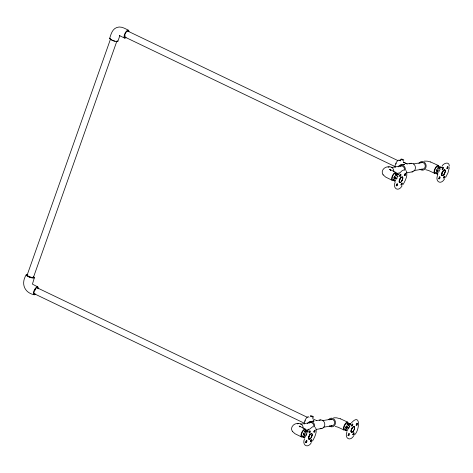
<?xml version="1.0" encoding="UTF-8"?>
<svg xmlns="http://www.w3.org/2000/svg" width="473" height="473" viewBox="0 0 473 473"><rect width="100%" height="100%" fill="white"/><g stroke="black" fill="none" stroke-linecap="round" stroke-linejoin="round"><path stroke-width="0.71" d="M304.919 437.59L304.145 437.756L303.087 437.218L303.158 436.177M303.217 435.272L303.837 433.167M304.115 437.708L304.186 436.668M304.251 435.763L304.322 434.722L303.459 434.315M304.287 437.691L304.346 436.827M304.423 435.745L305.073 433.759M308.26 431.193L307.214 430.477L306.445 430.643M345.615 429.236L345.544 430.276L346.603 430.82L347.371 430.655M345.674 428.331L346.295 426.226M346.573 430.773L346.644 429.732M346.703 428.822L346.774 427.787L345.917 427.373M346.744 430.755L346.804 429.886M346.88 428.81L347.531 426.817M349.494 424.121L349.529 423.601M349.665 424.11L349.689 423.761M393.808 179.515L393.737 180.55L394.594 180.964M393.867 178.605L394.488 176.5M394.766 181.047L394.837 180.006M394.896 179.101L394.967 178.061L394.11 177.647M394.937 181.029L394.996 180.166M395.067 179.084L395.724 177.091M397.692 174.224L397.716 173.881L397.089 173.981M397.858 174.383L397.882 174.034M436.266 172.574L436.195 173.615L437.253 174.153L438.022 173.987M436.325 171.669L436.946 169.565M437.223 174.105L437.294 173.065M437.354 172.16L437.424 171.12L436.567 170.712M437.395 174.094L437.454 173.224M437.525 172.142L438.181 170.156M440.15 167.288L440.174 166.939L439.547 167.04M441.356 167.761L440.316 166.874L439.689 166.975M449.309 167.625L447.931 172.952L445.619 177.434M403.292 161.648L403.54 162.233L407.17 163.971M304.529 438.731C301.744 445.075 307.675 449.013 311.411 442.574M395.18 182.07C392.395 188.408 398.325 192.345 402.062 185.907M346.987 431.79C344.202 438.134 350.132 442.072 353.869 435.633M437.637 175.128C434.847 181.472 440.777 185.41 444.519 178.971M313.173 416.784L312.748 418.794L316.567 420.603L316.271 420.527M26.157 274.89C20.901 283.333 24.099 292.444 33.95 294.732M27.127 275.156L110.635 38.709M33.394 277.497L116.902 41.05M117.872 41.317L119.84 35.729L119.515 35.652L124.594 38.071M109.665 38.443C110.907 34.428 112.225 29.143 116.707 27.54C120.745 25.844 124.949 28.469 128.408 30.26M34.363 277.763L32.424 284.131L37.757 286.922M401.003 159.206C399.2 161.328 402.145 161.133 399.301 160.199M305.097 436.892L307.237 432.316M306.161 435.527L306.297 435.166M347.554 429.951L350.221 424.535M396.096 179.291L397.888 175.649M396.948 178.498L397.095 178.138M438.554 172.349L440.345 168.713M348.755 428.225L348.908 427.864M306.616 434.451L306.794 434.102M349.074 427.509L349.251 427.16M395.215 175.317L395.913 174.17L396.439 174.088M394.677 176.311L393.979 177.452L394.837 177.866M395.286 175.317L395.99 174.176M395.008 177.949L395.706 176.807M396.315 175.808L397.018 174.667L396.161 174.253M396.451 175.909L397.03 174.957M437.673 168.376L438.37 167.235L438.897 167.146M437.135 169.375L436.437 170.517L437.294 170.924M437.744 168.376L438.441 167.235M437.466 171.007L438.164 169.866M438.773 168.873L439.476 167.726L438.619 167.318M438.909 168.967L439.488 168.016M304.565 431.979L305.262 430.838L306.037 430.672M304.033 432.978L303.329 434.119L304.186 434.527M304.642 431.979L305.339 430.838M304.358 434.61L305.061 433.469M305.67 432.47L306.368 431.329L305.41 430.773M305.8 432.57L306.386 431.618M347.022 425.038L347.72 423.897L348.495 423.731M346.484 426.037L345.787 427.178L346.644 427.592M347.099 425.038L347.797 423.897M346.815 427.675L347.513 426.528M348.128 425.534L348.826 424.393L347.968 423.979M348.258 425.635L348.843 424.683M403.162 184.369C405.402 180.432 408.128 175.359 406.236 170.806M312.511 441.037C314.752 437.099 317.484 432.02 315.586 427.474M397.834 176.772L398.047 176.47M349.648 426.498L349.854 426.191M354.425 434.894C359.604 430.868 361.053 412.018 351.321 422.998M399.508 173.272L401.831 170.913L403.924 169.884M441.965 166.33C443.29 163.197 449.368 161.015 449.338 166.082M309.431 429.253L312.789 426.67M403.759 164.509L404.604 164.332L400.519 165.012M313.114 421.177L313.924 420.994L309.868 421.674M389.149 166.857C384.78 166.064 380.15 170.948 383.148 174.874M391.183 167.56L401.252 165.911M413.479 163.912L422.111 162.505M395.836 173.538L399.437 172.952M413.822 170.599L422.454 169.192M396.161 174.094L396.687 174.005M397.231 173.916L398.922 174.354M438.619 167.152L439.139 167.07M406.206 172.864L412.574 171.823M397.084 174.602L397.716 174.502M398.26 174.413L398.893 174.306M439.541 167.661L440.174 167.56M440.718 167.472L441.35 167.371M397.149 174.768L397.675 174.679M439.606 167.826L440.127 167.744M440.783 167.637L441.41 167.531M436.159 173.496L436.786 173.396M393.767 180.597L394.393 180.497M436.218 173.662L436.851 173.561M395.564 180.928L393.938 180.68M298.498 423.524C294.129 422.726 289.5 427.61 292.503 431.536M300.538 424.222L311.323 422.46M322.113 420.698L331.467 419.167M305.907 430.087L308.786 429.614M323.171 427.267L331.804 425.854M348.897 423.707L349.671 423.542L350.7 424.033L350.073 424.133M316.159 429.431L321.924 428.491M306.439 431.264L307.066 431.163M307.616 431.074L308.242 430.974M348.897 424.328L349.523 424.228M306.498 431.429L307.024 431.346M307.675 431.234L307.994 431.187M348.956 424.488L349.482 424.405M303.051 437.099L303.684 436.999M303.116 437.265L303.43 437.212M345.574 430.324L346.201 430.223M403.54 162.233L406.993 163.889L411.203 163.268M316.467 420.586L320.558 419.929M424.334 161.11L427.308 161.163L430.625 161.997M333.684 417.771L336.658 417.825L340.525 418.853M119.645 35.682L119.704 35.682M425.7 169.712L428.609 170.499L434.581 173.319M335.274 426.404L338.248 427.279L343.936 429.987M430.596 161.985L438.394 165.509M340.513 418.847L347.744 422.176M438.512 167.17L439.37 167.584M127.757 31.088L397.97 160.631M395.463 166.78L125.244 37.237M390.284 169.919L389.858 169.452L395.936 172.45M396.055 174.111L396.912 174.519M349.701 423.589L350.73 424.08M347.868 423.832L348.725 424.246M37.107 287.755L307.32 417.298M304.151 423.128L34.6 293.904M299.391 426.262L299.131 426.031L305.292 429.112M392.129 180.26L385.69 177.097L383.059 174.75M301.478 436.922L295.046 433.759L292.409 431.411M390.799 169.99L390.615 169.89M300.148 426.652L299.965 426.557M299.681 426.652L299.835 426.924M390.485 170.262L390.639 170.599M311.914 435.385A3.228 1.271 -64.4 0 1 311.583 436.408M309.992 438.814A3.228 1.271 -64.4 0 1 308.621 439.009M308.633 436.951A3.228 1.271 -64.4 0 1 308.869 436.272M309.064 435.81A3.228 1.271 -64.4 0 1 309.945 434.374M354.029 426.427A3.228 1.271 -64.4 0 1 354.502 427.385M354.472 427.882A3.228 1.271 -64.4 0 1 354.259 428.851M350.972 431.855A3.228 1.271 -64.4 0 1 351.031 430.235M351.238 429.561A3.228 1.271 -64.4 0 1 351.522 428.875M351.634 428.65A3.228 1.271 -64.4 0 1 352.403 427.432M305.138 421.212A3.293 1.295 -64.4 0 1 305.339 420.657M308.904 429.561A4.346 3.855 80.7 0 1 308.402 429.153M307.515 423.577A4.346 3.855 80.7 0 1 312.257 421.934A4.346 3.855 80.7 0 1 314.628 426.989M309.289 422.998A3.352 2.974 80.7 0 1 312.653 423.323A3.352 2.974 80.7 0 1 313.717 426.953M319.387 420.225A4.346 3.855 80.7 0 1 324.791 423.991A4.346 3.855 80.7 0 1 320.12 428.455M304.464 424.05A4.287 1.685 -64.4 0 1 305.966 418.646A4.287 1.685 -64.4 0 1 309.005 417.334M329.705 419.882A3.352 2.974 80.7 0 1 334.553 421.951A3.352 2.974 80.7 0 1 330.787 425.676M297.464 423.891A4.346 3.855 80.7 0 1 301.402 424.281A4.346 3.855 80.7 0 1 303.122 428.337M302.933 436.496A4.346 1.709 -64.4 0 1 300.976 435.125A4.346 1.709 -64.4 0 1 303.607 429.738A4.346 1.709 -64.4 0 1 305.812 430.596M302.708 435.929A3.352 1.318 -64.4 0 1 302.164 432.505A3.352 1.318 -64.4 0 1 305.215 430.59M328.569 419.734A4.346 3.855 80.7 0 1 333.997 419.184A4.346 3.855 80.7 0 1 334.695 425.286A4.346 3.855 80.7 0 1 329.273 425.836M345.391 429.561A4.346 1.709 -64.4 0 1 343.451 428.024A4.346 1.709 -64.4 0 1 346.295 422.596A4.346 1.709 -64.4 0 1 348.229 424.133M345.166 428.987A3.352 1.318 -64.4 0 1 344.622 425.57A3.352 1.318 -64.4 0 1 347.673 423.654M356.932 423.146A1.117 0.438 -64.4 0 1 356.713 424.257A1.117 0.438 -64.4 0 1 355.98 425.044M353.573 432.659A1.117 0.438 -64.4 0 1 353.355 433.776A1.117 0.438 -64.4 0 1 352.616 434.557M348.82 433.439A1.117 0.438 -64.4 0 1 348.601 434.551A1.117 0.438 -64.4 0 1 347.868 435.337M352.214 424.127A1.117 0.438 -64.4 0 1 351.882 425.186A1.117 0.438 -64.4 0 1 351.232 425.818M314.51 430.294A1.117 0.438 -64.4 0 1 313.889 431.737M311.116 439.6A1.117 0.438 -64.4 0 1 310.53 441.256M306.273 440.257A1.117 0.438 -64.4 0 1 306.143 441.486A1.117 0.438 -64.4 0 1 305.274 442.249M309.632 430.737A1.117 0.438 -64.4 0 1 309.697 431.494A1.117 0.438 -64.4 0 1 309.141 432.517M34.771 293.893A3.352 1.318 -64.4 0 1 34.76 290.067A3.352 1.318 -64.4 0 1 37.645 288.252M35.014 290.215A2.607 1.029 -64.4 0 1 35.611 289.269M35.747 293.999A4.346 1.709 -64.4 0 1 33.435 293.094A4.346 1.709 -64.4 0 1 36.19 287.442A4.346 1.709 -64.4 0 1 38.242 288.879M33.181 276.504A4.346 1.058 19.5 0 1 33.015 278.065A4.346 1.058 19.5 0 1 27.079 275.99A4.346 1.058 19.5 0 1 27.806 274.624M33.299 277.083A3.352 0.816 19.5 0 1 29.663 276.977A3.352 0.816 19.5 0 1 27.771 274.973M115.022 41.086A3.352 0.816 19.5 0 1 114.525 40.968M114.011 40.82A3.352 0.816 19.5 0 1 112.97 40.447M112.473 40.24A3.352 0.816 19.5 0 1 112.012 40.016M111.421 39.685A3.352 0.816 19.5 0 1 110.635 38.981M31.472 277.314A2.607 0.633 19.5 0 1 29.338 276.646M27.895 275.741A2.607 0.633 19.5 0 1 27.824 275.416M117.629 40.767A4.346 1.058 19.5 0 1 113.757 40.991A4.346 1.058 19.5 0 1 109.919 38.218M126.049 37.645A4.346 1.709 -64.4 0 1 124.092 36.273A4.346 1.709 -64.4 0 1 126.723 30.881A4.346 1.709 -64.4 0 1 128.928 31.744M125.682 37.148A3.352 1.318 -64.4 0 1 125.215 33.802A3.352 1.318 -64.4 0 1 128.236 31.443M125.15 36.279A2.607 1.029 -64.4 0 1 125.043 35.587M402.606 177.127A3.228 1.271 -64.4 0 1 402.452 179.125M402.31 179.533A3.228 1.271 -64.4 0 1 401.388 181.295M399.165 182.129A3.228 1.271 -64.4 0 1 399.224 180.515M399.431 179.835A3.228 1.271 -64.4 0 1 399.827 178.924M399.939 178.705A3.228 1.271 -64.4 0 1 400.324 178.079M400.454 177.889A3.228 1.271 -64.4 0 1 400.596 177.712M443.97 169.913A3.228 1.271 -64.4 0 1 444.969 169.996M444.845 172.391A3.228 1.271 -64.4 0 1 443.964 174.182M441.782 175.483A3.228 1.271 -64.4 0 1 441.546 174.75M441.634 173.792A3.228 1.271 -64.4 0 1 441.888 172.899M441.971 172.669A3.228 1.271 -64.4 0 1 442.285 171.983M442.521 171.551A3.228 1.271 -64.4 0 1 443.047 170.771M395.984 163.995A3.293 1.295 -64.4 0 1 396.232 163.439M398.16 166.916A4.346 3.855 80.7 0 1 402.901 165.266A4.346 3.855 80.7 0 1 405.278 170.327M399.933 166.33A3.352 2.974 80.7 0 1 403.303 166.656A3.352 2.974 80.7 0 1 404.368 170.286M409.5 163.859A4.346 3.855 80.7 0 1 415.241 166.325A4.346 3.855 80.7 0 1 411.977 171.918M395.115 167.383A4.287 1.685 -64.4 0 1 396.616 161.985A4.287 1.685 -64.4 0 1 399.65 160.666M420.751 162.913A3.352 2.974 80.7 0 1 425.227 165.461A3.352 2.974 80.7 0 1 421.609 169.074M388.114 167.229A4.346 3.855 80.7 0 1 392.052 167.619A4.346 3.855 80.7 0 1 393.767 171.675M393.926 179.521A4.346 1.709 -64.4 0 1 391.614 178.623A4.346 1.709 -64.4 0 1 394.37 172.97A4.346 1.709 -64.4 0 1 396.421 174.407M393.359 179.267A3.352 1.318 -64.4 0 1 392.815 175.844A3.352 1.318 -64.4 0 1 395.866 173.928M418.918 163.569A4.346 3.855 80.7 0 1 424.34 162.269A4.346 3.855 80.7 0 1 425.452 168.465A4.346 3.855 80.7 0 1 419.918 169.174M436.378 172.586A4.346 1.709 -64.4 0 1 434.06 171.835A4.346 1.709 -64.4 0 1 436.597 166.248A4.346 1.709 -64.4 0 1 438.914 166.993M435.538 172.45A3.352 1.318 -64.4 0 1 435.521 168.412A3.352 1.318 -64.4 0 1 438.365 167.336M447.612 166.691A1.117 0.438 -64.4 0 1 446.802 168.305M444.253 176.204A1.117 0.438 -64.4 0 1 443.443 177.818M439.382 176.654A1.117 0.438 -64.4 0 1 439.387 177.564A1.117 0.438 -64.4 0 1 438.69 178.599M442.829 167.259A1.117 0.438 -64.4 0 1 442.687 168.211A1.117 0.438 -64.4 0 1 442.054 169.08M405.125 173.42A1.117 0.438 -64.4 0 1 404.906 174.531A1.117 0.438 -64.4 0 1 404.173 175.317M401.766 183.418A1.117 0.438 -64.4 0 1 400.808 184.837M397.013 183.713A1.117 0.438 -64.4 0 1 396.794 184.825A1.117 0.438 -64.4 0 1 396.061 185.611M400.371 174.194A1.117 0.438 -64.4 0 1 400.158 175.312A1.117 0.438 -64.4 0 1 399.419 176.092M313.924 420.994L313.546 421.071L313.954 420.994M390.113 169.618L389.776 169.369L390.042 169.594M310.678 438.235A2.98 1.171 -64.4 0 0 311.76 433.729A2.98 1.171 -64.4 0 0 308.899 437.247A2.98 1.171 -64.4 0 0 310.678 438.235M353.136 431.293A2.98 1.171 -64.4 0 0 354.212 426.788A2.98 1.171 -64.4 0 0 351.356 430.312A2.98 1.171 -64.4 0 0 353.136 431.293M310.791 416.281A1.49 0.361 19.5 0 0 313.138 416.873A1.49 0.361 19.5 0 0 311.376 415.832A1.49 0.361 19.5 0 0 310.791 416.281M353.177 431.376A3.169 1.248 -64.4 0 0 354.283 426.616A3.169 1.248 -64.4 0 0 351.25 430.4A3.169 1.248 -64.4 0 0 353.177 431.376M352.279 425.801A1.117 0.438 -64.4 0 0 352.71 424.098A1.117 0.438 -64.4 0 0 351.634 425.387A1.117 0.438 -64.4 0 0 352.279 425.801M348.92 435.314A1.117 0.438 -64.4 0 0 349.346 433.611A1.117 0.438 -64.4 0 0 348.276 434.906A1.117 0.438 -64.4 0 0 348.92 435.314M353.668 434.539A1.117 0.438 -64.4 0 0 354.1 432.836A1.117 0.438 -64.4 0 0 353.024 434.125A1.117 0.438 -64.4 0 0 353.668 434.539M357.032 425.02A1.117 0.438 -64.4 0 0 357.458 423.317A1.117 0.438 -64.4 0 0 356.382 424.612A1.117 0.438 -64.4 0 0 357.032 425.02M310.72 438.317A3.169 1.248 -64.4 0 0 311.825 433.552A3.169 1.248 -64.4 0 0 308.792 437.336A3.169 1.248 -64.4 0 0 310.72 438.317M309.827 432.736A1.117 0.438 -64.4 0 0 310.253 431.033A1.117 0.438 -64.4 0 0 309.176 432.328A1.117 0.438 -64.4 0 0 309.827 432.736M306.463 442.255A1.117 0.438 -64.4 0 0 306.888 440.552A1.117 0.438 -64.4 0 0 305.818 441.841A1.117 0.438 -64.4 0 0 306.463 442.255M311.21 441.475A1.117 0.438 -64.4 0 0 311.642 439.772A1.117 0.438 -64.4 0 0 310.566 441.067A1.117 0.438 -64.4 0 0 311.21 441.475M314.575 431.961A1.117 0.438 -64.4 0 0 315 430.259A1.117 0.438 -64.4 0 0 313.924 431.547A1.117 0.438 -64.4 0 0 314.575 431.961M401.329 181.567A2.98 1.171 -64.4 0 0 402.405 177.062A2.98 1.171 -64.4 0 0 399.549 180.585A2.98 1.171 -64.4 0 0 401.329 181.567M443.786 174.632A2.98 1.171 -64.4 0 0 444.862 170.126A2.98 1.171 -64.4 0 0 442.007 173.644A2.98 1.171 -64.4 0 0 443.786 174.632M401.435 159.62A1.49 0.361 19.5 0 0 403.782 160.211A1.49 0.361 19.5 0 0 402.02 159.17A1.49 0.361 19.5 0 0 401.435 159.62M443.822 174.714A3.169 1.248 -64.4 0 0 444.927 169.949A3.169 1.248 -64.4 0 0 441.9 173.733A3.169 1.248 -64.4 0 0 443.822 174.714M442.929 169.133A1.117 0.438 -64.4 0 0 443.355 167.43A1.117 0.438 -64.4 0 0 442.285 168.725A1.117 0.438 -64.4 0 0 442.929 169.133M439.571 178.652A1.117 0.438 -64.4 0 0 439.996 176.949A1.117 0.438 -64.4 0 0 438.92 178.238A1.117 0.438 -64.4 0 0 439.571 178.652M444.318 177.872A1.117 0.438 -64.4 0 0 444.744 176.175A1.117 0.438 -64.4 0 0 443.668 177.464A1.117 0.438 -64.4 0 0 444.318 177.872M447.677 168.358A1.117 0.438 -64.4 0 0 448.108 166.656A1.117 0.438 -64.4 0 0 447.032 167.95A1.117 0.438 -64.4 0 0 447.677 168.358M401.364 181.656A3.169 1.248 -64.4 0 0 402.476 176.89A3.169 1.248 -64.4 0 0 399.443 180.674A3.169 1.248 -64.4 0 0 401.364 181.656M400.471 176.074A1.117 0.438 -64.4 0 0 400.903 174.371A1.117 0.438 -64.4 0 0 399.827 175.66A1.117 0.438 -64.4 0 0 400.471 176.074M397.113 185.587A1.117 0.438 -64.4 0 0 397.539 183.885A1.117 0.438 -64.4 0 0 396.463 185.18A1.117 0.438 -64.4 0 0 397.113 185.587M401.861 184.813A1.117 0.438 -64.4 0 0 402.287 183.11A1.117 0.438 -64.4 0 0 401.216 184.405A1.117 0.438 -64.4 0 0 401.861 184.813M405.225 175.294A1.117 0.438 -64.4 0 0 405.651 173.597A1.117 0.438 -64.4 0 0 404.575 174.886A1.117 0.438 -64.4 0 0 405.225 175.294"/></g></svg>
